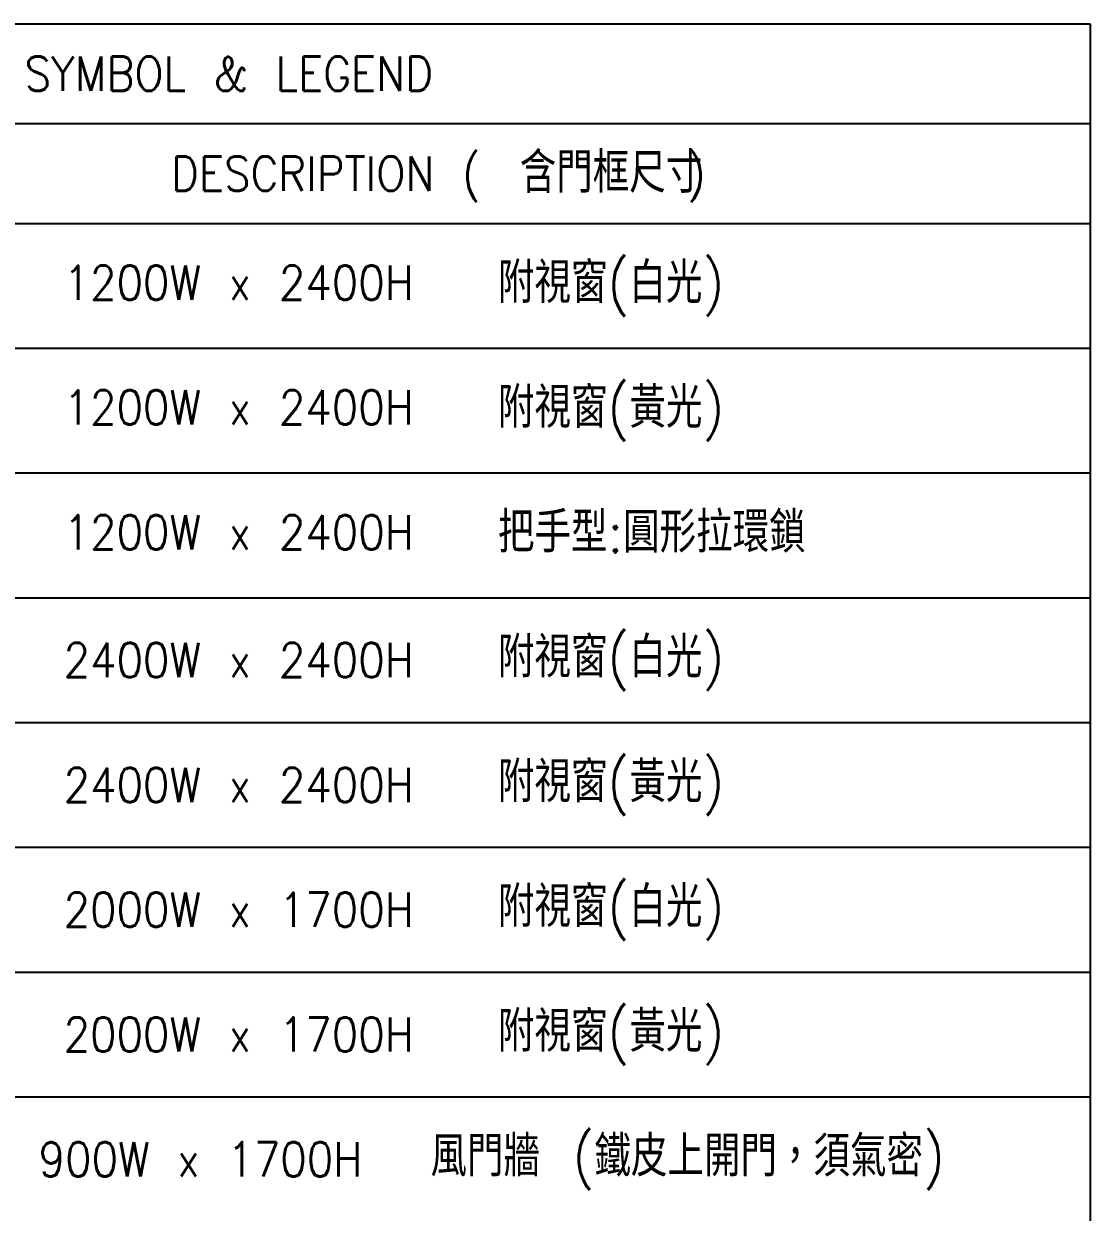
# Model space of a CAD drawing. Header units: millimetres. Extents: x -960 to 39633, y -720 to 12125.
# Drawn here: x 34927 to 36636, y 2136 to 4041 of the extents above; entities that cross this region are included whole.
import ezdxf
from ezdxf.enums import TextEntityAlignment as Align

# ---------------------------------------------------------------- set-up
doc = ezdxf.new("R2010")
doc.units = ezdxf.units.MM
doc.header["$LTSCALE"] = 100
doc.layers.add('188K-SM-03-F05-ARCH-PA-Y2257103$0$K-TXT', color=53, linetype='Continuous')
doc.styles.add('188K-SM-03-F05-ARCH-PA-Y2257103$0$Standard', font='txt.shx', dxfattribs={"bigfont": 'chineset.shx'})

# ---------------------------------------------------------------- blocks, each defined once
blk = doc.blocks.new('188K-SM-03-F05-ARCH-PA-Y2257103')
at = {"layer": '188K-SM-03-F05-ARCH-PA-Y2257103$0$K-TXT'}
for p, q in [((33628.5, 4041.1), (36635.7, 4041.1)), ((36635.7, 4041.1), (36635.7, 321.1)), ((33628.5, 3881.1), (36635.7, 3881.1)), ((33628.5, 3721.1), (36635.7, 3721.1)), ((33628.5, 3521.1), (36635.7, 3521.1)), ((33628.5, 3321.1), (36635.7, 3321.1)), ((33628.5, 3121.1), (36635.7, 3121.1)), ((33628.5, 2921.1), (36635.7, 2921.1)), ((33628.5, 2721.1), (36635.7, 2721.1)), ((33628.5, 2521.1), (36635.7, 2521.1)), ((33628.5, 2321.1), (36635.7, 2321.1))]:
    blk.add_line(p, q, dxfattribs=at)
at = {"layer": '188K-SM-03-F05-ARCH-PA-Y2257103$0$K-TXT', "style": '188K-SM-03-F05-ARCH-PA-Y2257103$0$Standard', "width": 0.9}
blk.add_text('DOOR SYMBOL & LEGEND', height=55, dxfattribs=at).set_placement((35142.1, 3961.1), align=Align.MIDDLE)
blk.add_text('DESCRIPTION (      )', height=55, dxfattribs=at).set_placement((35591.2, 3801.1), align=Align.MIDDLE_CENTER)
for s, height, p in [('含門框尺寸', 65, (35721.5, 3802.7)), ('附視窗(白光)', 65, (35686.7, 3626.1)), ('1200W x 2400H', 55, (34990.6, 3626.1)), ('附視窗(黃光)', 65, (35686.7, 3426.1)), ('1200W x 2400H', 55, (34990.6, 3426.1)), ('把手型:圓形拉環鎖', 65, (35686.7, 3226.1)), ('1200W x 2400H', 55, (34990.6, 3226.1)), ('附視窗(白光)', 65, (35686.7, 3026.1)), ('2400W x 2400H', 55, (34990.6, 3021.1)), ('附視窗(黃光)', 65, (35686.7, 2826.1)), ('2400W x 2400H', 55, (34990.6, 2821.1)), ('附視窗(白光)', 65, (35686.7, 2626.1)), ('2000W x 1700H', 55, (34990.6, 2621.1)), ('附視窗(黃光)', 65, (35686.7, 2426.1)), ('2000W x 1700H', 55, (34990.6, 2421.1)), ('風門牆 (鐵皮上開門，須氣密)', 65, (35578.5, 2226.1)), ('900W x 1700H', 55, (34950.6, 2221.1))]:
    blk.add_text(s, height=height, dxfattribs=at).set_placement(p, align=Align.MIDDLE_LEFT)

msp = doc.modelspace()

# ---------------------------------------------------------------- block references
msp.add_blockref('188K-SM-03-F05-ARCH-PA-Y2257103', (0, 0))

doc.saveas('drawing.dxf')
